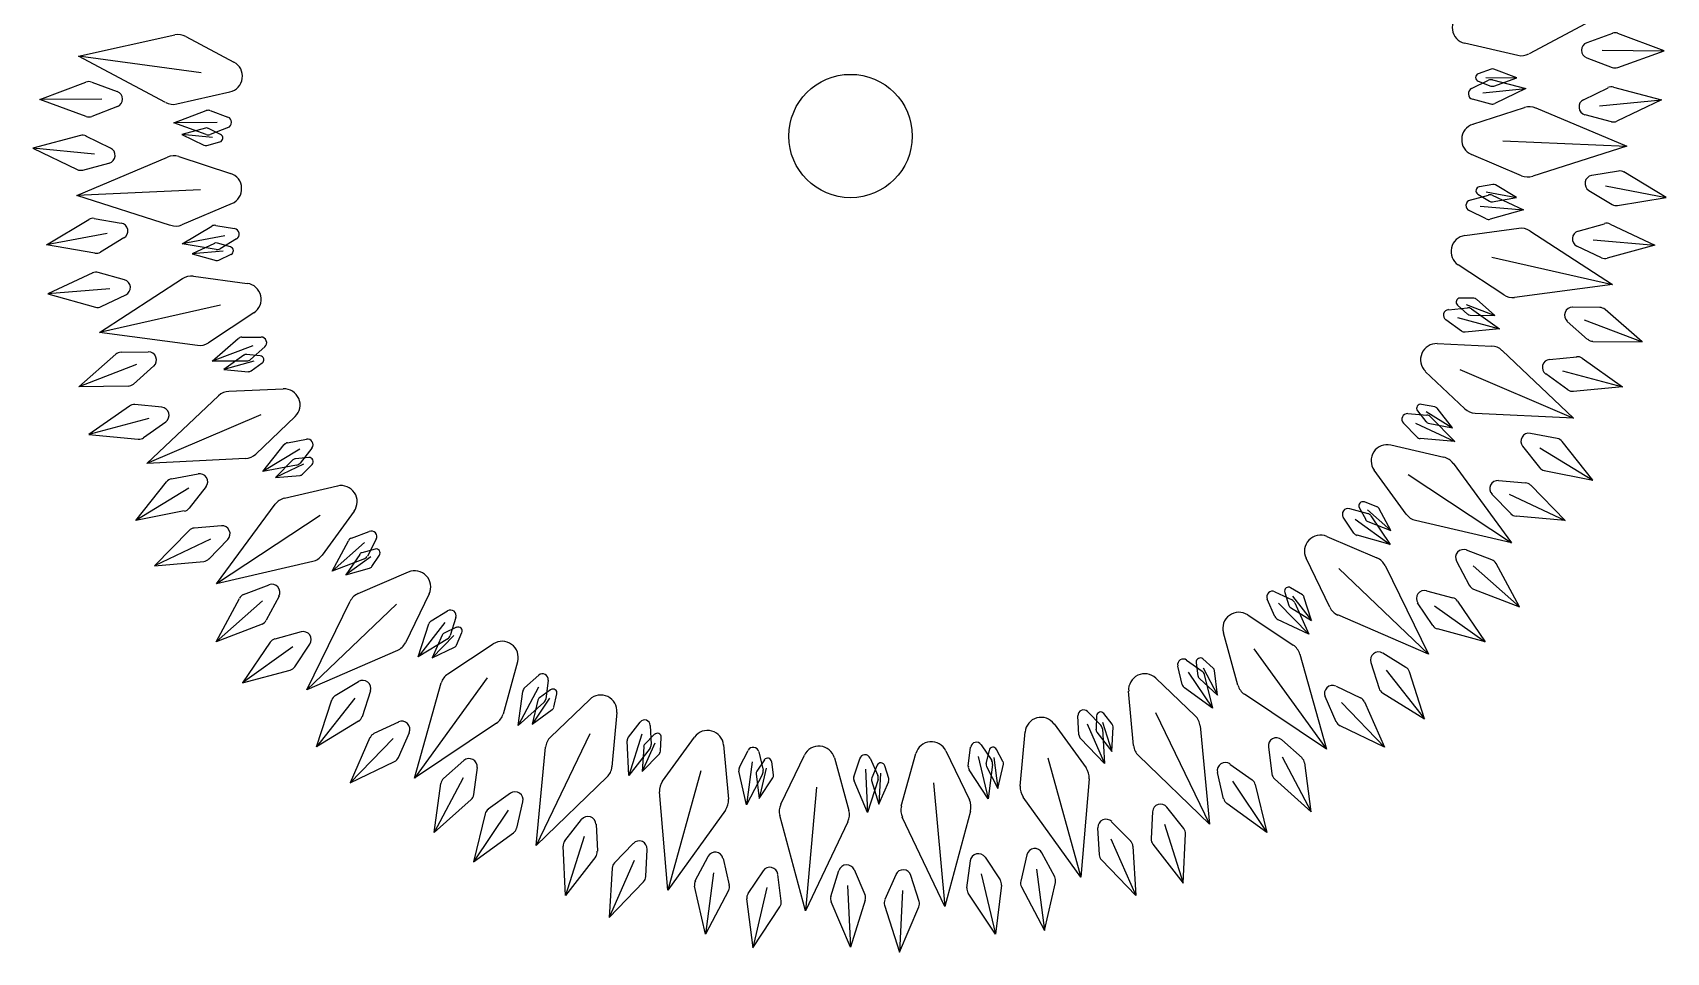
# Model space of a CAD drawing. Extents: x -0.38 to 0.71, y -1.75 to -0.66.
# Drawn here: x -0.378 to 0.71, y -1.746 to -1.134 of the extents above; entities that cross this region are included whole.
import ezdxf

# ---------------------------------------------------------------- set-up
doc = ezdxf.new("R2010")
doc.units = 0
doc.header["$MEASUREMENT"] = 0
doc.layers.get('0').update_dxf_attribs({"linetype": 'CONTINUOUS'})

msp = doc.modelspace()

# ---------------------------------------------------------------- linework, layer by layer
for p, q in [((0.6762, -1.1169), (0.6182, -1.1478)), ((-0.3479, -1.1494), (-0.2837, -1.1351)), ((-0.2763, -1.1361), (-0.2444, -1.1532)), ((0.6107, -1.1488), (0.5753, -1.1407)), ((0.6737, -1.1341), (0.6566, -1.1403)), ((0.7082, -1.1457), (0.6774, -1.1341)), ((-0.2899, -1.1802), (-0.3479, -1.1494)), ((-0.2661, -1.1605), (-0.3479, -1.1494)), ((0.6566, -1.1504), (0.6735, -1.1569)), ((0.6669, -1.1454), (0.7082, -1.1457)), ((0.6773, -1.1569), (0.7082, -1.1457)), ((0.5929, -1.1579), (0.5844, -1.161)), ((0.5895, -1.1635), (0.6101, -1.1637)), ((0.5947, -1.1693), (0.6101, -1.1637)), ((0.6101, -1.1637), (0.5948, -1.1579)), ((-0.3736, -1.1782), (-0.3429, -1.1666)), ((-0.3391, -1.1666), (-0.3221, -1.1728)), ((-0.2471, -1.1732), (-0.2824, -1.1812)), ((0.5798, -1.1709), (0.5912, -1.1653)), ((0.5843, -1.166), (0.5928, -1.1692)), ((0.5874, -1.1737), (0.6161, -1.1709)), ((0.5939, -1.165), (0.6161, -1.1709)), ((0.6161, -1.1709), (0.5954, -1.1809)), ((0.6545, -1.1783), (0.6708, -1.1703)), ((0.6745, -1.1699), (0.7063, -1.1783)), ((-0.3323, -1.1779), (-0.3736, -1.1782)), ((-0.3427, -1.1894), (-0.3736, -1.1782)), ((-0.322, -1.1829), (-0.3389, -1.1894)), ((-0.2844, -1.1937), (-0.2629, -1.1855)), ((-0.2603, -1.1855), (-0.2484, -1.1899)), ((0.5928, -1.1812), (0.5805, -1.1779)), ((0.5807, -1.1946), (0.6152, -1.1835)), ((0.6227, -1.1838), (0.6833, -1.2093)), ((0.6652, -1.1823), (0.7063, -1.1783)), ((0.7063, -1.1783), (0.6767, -1.1926)), ((-0.2556, -1.1935), (-0.2844, -1.1937)), ((-0.2628, -1.2015), (-0.2844, -1.1937)), ((0.673, -1.193), (0.6555, -1.1883)), ((-0.3466, -1.2021), (-0.3784, -1.2105)), ((-0.3266, -1.2105), (-0.3429, -1.2025)), ((-0.2632, -1.1972), (-0.2791, -1.2014)), ((-0.2791, -1.2014), (-0.2643, -1.2086)), ((-0.2586, -1.2034), (-0.2791, -1.2014)), ((-0.2625, -1.2087), (-0.2537, -1.2064)), ((-0.2532, -1.2014), (-0.2614, -1.1974)), ((-0.2483, -1.1969), (-0.2602, -1.2015)), ((0.6008, -1.2056), (0.6833, -1.2093)), ((-0.3784, -1.2105), (-0.3488, -1.2248)), ((-0.3373, -1.2145), (-0.3784, -1.2105)), ((-0.3491, -1.2421), (-0.2886, -1.2165)), ((-0.2811, -1.2162), (-0.2466, -1.2274)), ((0.6132, -1.229), (0.5798, -1.2148)), ((0.6833, -1.2093), (0.6207, -1.2293)), ((-0.3451, -1.2252), (-0.3276, -1.2205)), ((0.6777, -1.2258), (0.6599, -1.2289)), ((0.7096, -1.2434), (0.6814, -1.2264)), ((-0.2667, -1.2383), (-0.3491, -1.2421)), ((0.594, -1.2347), (0.5851, -1.2363)), ((0.5896, -1.2397), (0.6099, -1.2435)), ((0.6099, -1.2435), (0.5958, -1.2351)), ((0.658, -1.2387), (0.6735, -1.2481)), ((0.6691, -1.2357), (0.7096, -1.2434)), ((-0.2865, -1.2621), (-0.3491, -1.2421)), ((-0.2456, -1.2475), (-0.279, -1.2617)), ((0.5788, -1.2452), (0.5911, -1.2418)), ((0.5841, -1.2412), (0.5919, -1.2459)), ((0.5857, -1.2493), (0.6145, -1.2517)), ((0.5937, -1.242), (0.6145, -1.2517)), ((0.5937, -1.2463), (0.6099, -1.2435)), ((0.6772, -1.2488), (0.7096, -1.2434)), ((-0.3693, -1.275), (-0.3411, -1.2581)), ((-0.3374, -1.2574), (-0.3195, -1.2605)), ((-0.2565, -1.262), (-0.244, -1.2641)), ((0.5897, -1.2577), (0.5783, -1.2522)), ((0.6145, -1.2517), (0.5924, -1.2579)), ((0.651, -1.2658), (0.6684, -1.2609)), ((0.6722, -1.2612), (0.7019, -1.2751)), ((-0.3287, -1.2674), (-0.3693, -1.275)), ((-0.3177, -1.2704), (-0.3332, -1.2798)), ((-0.2788, -1.2743), (-0.259, -1.2625)), ((-0.2504, -1.2689), (-0.2788, -1.2743)), ((-0.2426, -1.2711), (-0.2535, -1.2777)), ((0.5755, -1.2688), (0.6114, -1.2639)), ((0.6187, -1.2656), (0.6738, -1.3015)), ((0.6608, -1.2717), (0.7019, -1.2751)), ((-0.3369, -1.2805), (-0.3693, -1.275)), ((-0.2561, -1.2781), (-0.2788, -1.2743)), ((-0.2573, -1.274), (-0.2722, -1.281)), ((-0.2516, -1.2793), (-0.2722, -1.281)), ((-0.2722, -1.281), (-0.2563, -1.2854)), ((-0.2467, -1.2763), (-0.2554, -1.2739)), ((-0.2545, -1.2852), (-0.2463, -1.2813)), ((0.5933, -1.2832), (0.6738, -1.3015)), ((0.6665, -1.2836), (0.6501, -1.2758)), ((0.7019, -1.2751), (0.6703, -1.2839)), ((-0.3384, -1.2937), (-0.3682, -1.3076)), ((-0.3172, -1.2984), (-0.3347, -1.2934)), ((0.6013, -1.3083), (0.571, -1.2884)), ((-0.3271, -1.3042), (-0.3682, -1.3076)), ((-0.3338, -1.3335), (-0.2787, -1.2975)), ((-0.2714, -1.2959), (-0.2355, -1.3007)), ((0.6738, -1.3015), (0.6086, -1.31)), ((-0.3682, -1.3076), (-0.3365, -1.3165)), ((-0.2533, -1.3151), (-0.3338, -1.3335)), ((-0.3328, -1.3161), (-0.3164, -1.3084)), ((0.5705, -1.3152), (0.5773, -1.3212)), ((0.5814, -1.3106), (0.5723, -1.3105)), ((0.5762, -1.3147), (0.5955, -1.3221)), ((0.5955, -1.3221), (0.5831, -1.3112)), ((-0.231, -1.3203), (-0.2613, -1.3403)), ((0.5731, -1.3324), (0.5628, -1.325)), ((0.5646, -1.3182), (0.5772, -1.317)), ((0.5706, -1.3235), (0.5985, -1.3309)), ((0.579, -1.3219), (0.5955, -1.3221)), ((0.5798, -1.3176), (0.5985, -1.3309)), ((0.6436, -1.326), (0.6572, -1.338)), ((0.6654, -1.3167), (0.6472, -1.3166)), ((0.655, -1.3249), (0.6936, -1.3397)), ((0.6936, -1.3397), (0.6689, -1.318)), ((-0.2686, -1.342), (-0.3338, -1.3335)), ((-0.2588, -1.3526), (-0.2415, -1.3375)), ((-0.2391, -1.3365), (-0.2264, -1.3364)), ((0.5985, -1.3309), (0.5756, -1.3331)), ((-0.3477, -1.3695), (-0.323, -1.3478)), ((-0.3195, -1.3465), (-0.3014, -1.3463)), ((-0.2318, -1.3423), (-0.2588, -1.3526)), ((-0.2377, -1.3485), (-0.2511, -1.358)), ((-0.2269, -1.3489), (-0.2359, -1.348)), ((-0.2238, -1.343), (-0.2333, -1.3514)), ((0.5571, -1.3407), (0.5933, -1.3424)), ((0.6002, -1.3453), (0.6479, -1.3905)), ((0.6607, -1.3393), (0.6936, -1.3397)), ((-0.3092, -1.3547), (-0.3477, -1.3695)), ((-0.2978, -1.3557), (-0.3113, -1.3678)), ((-0.2358, -1.3524), (-0.2588, -1.3526)), ((-0.2312, -1.3526), (-0.2511, -1.358)), ((-0.2511, -1.358), (-0.2347, -1.3595)), ((-0.2329, -1.359), (-0.2256, -1.3537)), ((0.5754, -1.3843), (0.5491, -1.3593)), ((0.572, -1.3581), (0.6479, -1.3905)), ((0.6319, -1.3513), (0.6499, -1.3496)), ((0.6405, -1.3589), (0.6804, -1.3696)), ((0.6536, -1.3506), (0.6804, -1.3696)), ((-0.3148, -1.3691), (-0.3477, -1.3695)), ((-0.2477, -1.3725), (-0.2115, -1.3709)), ((0.644, -1.3716), (0.6293, -1.361)), ((0.6804, -1.3696), (0.6476, -1.3726)), ((-0.2923, -1.3832), (-0.3104, -1.3814)), ((-0.3024, -1.4207), (-0.2546, -1.3755)), ((0.5554, -1.3829), (0.5465, -1.3813)), ((-0.314, -1.3824), (-0.3409, -1.4014)), ((-0.301, -1.3907), (-0.3409, -1.4014)), ((-0.2265, -1.3882), (-0.3024, -1.4207)), ((-0.2036, -1.3894), (-0.2298, -1.4144)), ((0.5375, -1.3874), (0.5502, -1.3885)), ((0.5439, -1.3856), (0.5495, -1.3927)), ((0.5496, -1.3861), (0.5672, -1.3968)), ((0.5526, -1.3896), (0.5687, -1.4061)), ((0.5672, -1.3968), (0.557, -1.3839)), ((0.6479, -1.3905), (0.5823, -1.3873)), ((-0.3409, -1.4014), (-0.3081, -1.4044)), ((-0.3045, -1.4034), (-0.2897, -1.3929)), ((0.5434, -1.4029), (0.5345, -1.3938)), ((0.5425, -1.3937), (0.5687, -1.4061)), ((0.5511, -1.3937), (0.5672, -1.3968)), ((0.637, -1.404), (0.6191, -1.4006)), ((-0.2252, -1.4261), (-0.2109, -1.4081)), ((-0.2005, -1.4111), (-0.2252, -1.4261)), ((-0.2086, -1.4068), (-0.1961, -1.4044)), ((-0.1925, -1.4104), (-0.2003, -1.4204)), ((0.5261, -1.4083), (0.5615, -1.4164)), ((0.5687, -1.4061), (0.5457, -1.404)), ((0.6139, -1.4092), (0.6251, -1.4234)), ((0.6253, -1.4102), (0.6606, -1.4317)), ((0.6606, -1.4317), (0.6402, -1.4059)), ((-0.2367, -1.4174), (-0.3024, -1.4207)), ((-0.2026, -1.4218), (-0.2252, -1.4261)), ((-0.2051, -1.4183), (-0.2166, -1.43)), ((-0.198, -1.4212), (-0.2166, -1.43)), ((-0.1944, -1.4167), (-0.2034, -1.4175)), ((-0.1986, -1.4278), (-0.1923, -1.4213)), ((0.5364, -1.4544), (0.515, -1.4251)), ((0.5677, -1.4205), (0.6066, -1.4735)), ((-0.3096, -1.4586), (-0.2892, -1.4329)), ((-0.286, -1.4309), (-0.2682, -1.4275)), ((-0.2629, -1.4361), (-0.2742, -1.4504)), ((-0.2166, -1.43), (-0.2003, -1.4286)), ((-0.2107, -1.4437), (-0.1754, -1.4356)), ((0.5377, -1.428), (0.6066, -1.4735)), ((0.5978, -1.4321), (0.6159, -1.4336)), ((0.6193, -1.4352), (0.6423, -1.4587)), ((0.6283, -1.4254), (0.6606, -1.4317)), ((-0.2743, -1.4372), (-0.3096, -1.4586)), ((0.5169, -1.4495), (0.5085, -1.4463)), ((0.6062, -1.4542), (0.5935, -1.4412)), ((0.605, -1.441), (0.6423, -1.4587)), ((-0.2774, -1.4523), (-0.3096, -1.4586)), ((-0.2559, -1.5008), (-0.217, -1.4478)), ((-0.187, -1.4554), (-0.2559, -1.5008)), ((-0.1643, -1.4524), (-0.1856, -1.4818)), ((0.5015, -1.467), (0.4944, -1.4565)), ((0.4985, -1.4507), (0.5108, -1.454)), ((0.5024, -1.4578), (0.5258, -1.4746)), ((0.5051, -1.45), (0.5094, -1.458)), ((0.5106, -1.4516), (0.5261, -1.4652)), ((0.5129, -1.4556), (0.5258, -1.4746)), ((0.5261, -1.4652), (0.5183, -1.4508)), ((0.6423, -1.4587), (0.6095, -1.4558)), ((-0.2742, -1.4653), (-0.2972, -1.4888)), ((-0.2527, -1.4622), (-0.2708, -1.4637)), ((-0.1661, -1.4704), (-0.1543, -1.4659)), ((0.5258, -1.4746), (0.5037, -1.4685)), ((0.5108, -1.4593), (0.5261, -1.4652)), ((0.6066, -1.4735), (0.5426, -1.4586)), ((-0.2599, -1.4711), (-0.2972, -1.4888)), ((-0.2611, -1.4843), (-0.2484, -1.4713)), ((-0.1789, -1.4924), (-0.1681, -1.4722)), ((-0.1573, -1.4733), (-0.1789, -1.4924)), ((-0.1504, -1.4777), (-0.1591, -1.4801)), ((-0.1496, -1.4711), (-0.1555, -1.4824)), ((0.4836, -1.4692), (0.5169, -1.4835)), ((0.5934, -1.4848), (0.5765, -1.4783)), ((-0.2972, -1.4888), (-0.2644, -1.4859)), ((-0.1919, -1.4859), (-0.2559, -1.5008)), ((-0.1575, -1.4841), (-0.1789, -1.4924)), ((-0.1606, -1.4812), (-0.1699, -1.4948)), ((-0.1531, -1.4828), (-0.1699, -1.4948)), ((-0.1699, -1.4948), (-0.154, -1.4904)), ((-0.1525, -1.4893), (-0.1474, -1.4818)), ((0.4854, -1.5164), (0.4697, -1.4838)), ((0.5223, -1.4887), (0.5512, -1.5478)), ((0.5698, -1.4858), (0.5783, -1.5018)), ((0.5809, -1.4888), (0.6118, -1.5162)), ((0.6118, -1.5162), (0.5962, -1.4872)), ((-0.1616, -1.5072), (-0.1282, -1.4929)), ((0.4915, -1.4907), (0.5512, -1.5478)), ((-0.2563, -1.5395), (-0.2407, -1.5105)), ((-0.2254, -1.5121), (-0.2563, -1.5395)), ((-0.2379, -1.508), (-0.221, -1.5015)), ((-0.2143, -1.509), (-0.2228, -1.5251)), ((-0.1143, -1.5074), (-0.1301, -1.5401)), ((0.4489, -1.5226), (0.4438, -1.511)), ((0.4489, -1.5061), (0.4604, -1.5115)), ((0.4555, -1.5065), (0.4582, -1.5152)), ((0.4672, -1.5081), (0.4594, -1.5034)), ((0.4606, -1.509), (0.4734, -1.5253)), ((0.4734, -1.5253), (0.4683, -1.5096)), ((0.5499, -1.5054), (0.5674, -1.5101)), ((0.5705, -1.5123), (0.5889, -1.5395)), ((0.5811, -1.5043), (0.6118, -1.5162)), ((-0.1958, -1.5714), (-0.167, -1.5124)), ((-0.1362, -1.5144), (-0.1958, -1.5714)), ((-0.1129, -1.5255), (-0.1021, -1.5189)), ((0.4308, -1.5216), (0.4611, -1.5416)), ((0.4514, -1.5137), (0.4715, -1.5344)), ((0.4594, -1.5167), (0.4734, -1.5253)), ((0.4622, -1.5134), (0.4715, -1.5344)), ((0.5512, -1.5478), (0.4908, -1.5216)), ((0.5542, -1.5287), (0.544, -1.5136)), ((0.5553, -1.5155), (0.5889, -1.5395)), ((-0.2256, -1.5276), (-0.2563, -1.5395)), ((-0.1996, -1.5328), (-0.2171, -1.5376)), ((-0.1038, -1.5267), (-0.1216, -1.5494)), ((-0.1216, -1.5494), (-0.1146, -1.5275)), ((-0.0961, -1.5298), (-0.1043, -1.5337)), ((-0.0965, -1.5232), (-0.1004, -1.5353)), ((-0.0961, -1.5417), (-0.0925, -1.5333)), ((0.4242, -1.5684), (0.4146, -1.5334)), ((0.4715, -1.5344), (0.4507, -1.5245)), ((0.5889, -1.5395), (0.5572, -1.5308)), ((-0.2202, -1.5397), (-0.2386, -1.5669)), ((-0.2051, -1.5429), (-0.2386, -1.5669)), ((-0.2039, -1.5561), (-0.1938, -1.541)), ((-0.102, -1.5374), (-0.1216, -1.5494)), ((-0.1056, -1.5351), (-0.1123, -1.5501)), ((-0.0979, -1.5353), (-0.1123, -1.5501)), ((-0.1123, -1.5501), (-0.0974, -1.543)), ((-0.1019, -1.5608), (-0.0717, -1.5408)), ((0.4348, -1.5441), (0.4833, -1.6109)), ((-0.1355, -1.5453), (-0.1958, -1.5714)), ((-0.0554, -1.5527), (-0.0651, -1.5876)), ((0.3872, -1.5679), (0.3843, -1.5556)), ((0.3901, -1.5516), (0.4005, -1.559)), ((0.3965, -1.5533), (0.3977, -1.5623)), ((0.4078, -1.557), (0.401, -1.5509)), ((0.4655, -1.5476), (0.4833, -1.6109)), ((0.5128, -1.5533), (0.5183, -1.5706)), ((0.5362, -1.5565), (0.5207, -1.5471)), ((-0.2386, -1.5669), (-0.2069, -1.5583)), ((-0.1769, -1.5753), (-0.1614, -1.5659)), ((-0.0756, -1.5634), (-0.1241, -1.6302)), ((-0.0508, -1.5702), (-0.0413, -1.5617)), ((-0.0351, -1.565), (-0.0367, -1.5776)), ((0.3696, -1.5637), (0.3958, -1.5888)), ((0.3912, -1.5596), (0.4073, -1.5836)), ((0.3986, -1.5639), (0.4108, -1.5749)), ((0.4012, -1.5567), (0.4108, -1.5749)), ((0.4019, -1.5612), (0.4073, -1.5836)), ((0.4108, -1.5749), (0.4087, -1.5586)), ((0.5231, -1.5583), (0.5486, -1.5907)), ((0.5486, -1.5907), (0.5385, -1.5594)), ((-0.1638, -1.5771), (-0.1893, -1.6095)), ((-0.1535, -1.5721), (-0.159, -1.5894)), ((-0.1241, -1.6302), (-0.1063, -1.5669)), ((-0.0415, -1.5697), (-0.055, -1.5953)), ((-0.055, -1.5953), (-0.052, -1.5725)), ((-0.0342, -1.5771), (-0.0457, -1.5943)), ((-0.0335, -1.5714), (-0.0408, -1.5767)), ((-0.0314, -1.5831), (-0.0293, -1.5742)), ((0.3548, -1.6085), (0.3515, -1.5724)), ((0.4073, -1.5836), (0.3887, -1.5701)), ((0.4833, -1.6109), (0.4286, -1.5744)), ((0.4897, -1.5927), (0.4824, -1.576)), ((0.4897, -1.569), (0.506, -1.5768)), ((0.5206, -1.5735), (0.5486, -1.5907)), ((-0.1893, -1.6095), (-0.1792, -1.5782)), ((-0.0379, -1.5799), (-0.055, -1.5953)), ((-0.0419, -1.5783), (-0.0457, -1.5943)), ((-0.0457, -1.5943), (-0.0324, -1.5846)), ((-0.0336, -1.603), (-0.0074, -1.5779)), ((0.0107, -1.5866), (0.0074, -1.6227)), ((0.3242, -1.586), (0.333, -1.5951)), ((0.3406, -1.5944), (0.335, -1.5872)), ((0.3695, -1.5866), (0.4053, -1.661)), ((0.4932, -1.5799), (0.5219, -1.6096)), ((0.5087, -1.5795), (0.5219, -1.6096)), ((-0.1613, -1.5923), (-0.1893, -1.6095)), ((-0.1348, -1.5929), (-0.1511, -1.6006)), ((-0.0694, -1.5937), (-0.1241, -1.6302)), ((0.0184, -1.603), (0.0262, -1.593)), ((0.0329, -1.5952), (0.0336, -1.6078)), ((0.3019, -1.5942), (0.3232, -1.6235)), ((0.3184, -1.6015), (0.3177, -1.5888)), ((0.3239, -1.594), (0.3354, -1.6205)), ((0.3302, -1.5888), (0.3298, -1.5978)), ((0.3341, -1.5975), (0.3354, -1.6205)), ((0.3342, -1.5929), (0.3404, -1.6126)), ((0.3404, -1.6126), (0.3412, -1.5962)), ((0.3991, -1.5955), (0.4053, -1.661)), ((0.5219, -1.6096), (0.4923, -1.5954)), ((-0.1538, -1.6033), (-0.167, -1.6334)), ((-0.1383, -1.6038), (-0.167, -1.6334)), ((-0.1348, -1.6165), (-0.1275, -1.5999)), ((-0.0073, -1.6008), (-0.0431, -1.6752)), ((-0.0431, -1.6752), (-0.0369, -1.6097)), ((0.0186, -1.6285), (0.0176, -1.6055)), ((0.0274, -1.601), (0.0186, -1.6285)), ((0.0359, -1.6069), (0.0276, -1.6258)), ((0.0286, -1.6094), (0.0276, -1.6258)), ((0.0356, -1.6012), (0.0293, -1.6077)), ((0.0398, -1.6123), (0.0402, -1.6032)), ((0.0411, -1.6323), (0.0624, -1.6029)), ((0.0818, -1.6082), (0.085, -1.6444)), ((0.2447, -1.6222), (0.2463, -1.6096)), ((0.2532, -1.608), (0.2603, -1.6186)), ((0.2792, -1.6357), (0.2825, -1.5995)), ((0.3354, -1.6205), (0.3195, -1.6039)), ((0.3303, -1.5996), (0.3404, -1.6126)), ((0.4446, -1.6095), (0.4469, -1.6275)), ((0.467, -1.6168), (0.4535, -1.6048)), ((-0.167, -1.6334), (-0.1374, -1.6192)), ((-0.1048, -1.6306), (-0.0912, -1.6185)), ((0.0328, -1.6103), (0.0186, -1.6285)), ((0.0276, -1.6258), (0.039, -1.614)), ((0.0923, -1.623), (0.0982, -1.6118)), ((0.1008, -1.6194), (0.0971, -1.648)), ((0.1089, -1.6181), (0.1039, -1.6257)), ((0.1052, -1.6127), (0.1081, -1.625)), ((0.115, -1.6283), (0.1138, -1.6193)), ((0.1198, -1.6477), (0.1356, -1.615)), ((0.1556, -1.6168), (0.1652, -1.6518)), ((0.1685, -1.6295), (0.1724, -1.6174)), ((0.1794, -1.617), (0.1845, -1.6286)), ((0.2001, -1.6489), (0.2097, -1.6139)), ((0.2298, -1.6121), (0.2455, -1.6448)), ((0.2514, -1.6158), (0.258, -1.644)), ((0.2586, -1.6118), (0.2565, -1.6206)), ((0.2609, -1.6211), (0.258, -1.644)), ((0.2618, -1.6166), (0.2644, -1.6371)), ((0.2678, -1.6192), (0.2636, -1.6112)), ((0.2644, -1.6371), (0.2681, -1.621)), ((0.2976, -1.6167), (0.3196, -1.6963)), ((0.4053, -1.661), (0.358, -1.6153)), ((0.419, -1.6209), (0.4338, -1.6314)), ((0.4538, -1.6162), (0.4731, -1.6527)), ((0.4731, -1.6527), (0.4688, -1.6201)), ((-0.0916, -1.63), (-0.1109, -1.6665)), ((-0.0823, -1.6233), (-0.0847, -1.6412)), ((0.0042, -1.6295), (-0.0431, -1.6752)), ((0.0666, -1.6254), (0.0447, -1.705)), ((0.0971, -1.648), (0.0919, -1.6256)), ((0.1077, -1.6276), (0.0971, -1.648)), ((0.1034, -1.6275), (0.1054, -1.6438)), ((0.1102, -1.6237), (0.1054, -1.6438)), ((0.1054, -1.6438), (0.1145, -1.6301)), ((0.1762, -1.6244), (0.1777, -1.6532)), ((0.1846, -1.6313), (0.1777, -1.6532)), ((0.1803, -1.6319), (0.1852, -1.6476)), ((0.184, -1.6217), (0.1804, -1.63)), ((0.1863, -1.627), (0.1852, -1.6476)), ((0.1918, -1.6306), (0.1891, -1.622)), ((0.258, -1.644), (0.2453, -1.6248)), ((0.2568, -1.6225), (0.2644, -1.6371)), ((0.3252, -1.6308), (0.3196, -1.6963)), ((0.4148, -1.6441), (0.4106, -1.6265)), ((0.4486, -1.6308), (0.4731, -1.6527)), ((-0.1109, -1.6665), (-0.1066, -1.6339)), ((-0.0602, -1.6404), (-0.075, -1.6509)), ((0.0447, -1.705), (0.0391, -1.6395)), ((0.1437, -1.6364), (0.1363, -1.7186)), ((0.1777, -1.6532), (0.1687, -1.6321)), ((0.1852, -1.6476), (0.1917, -1.6325)), ((0.2216, -1.6335), (0.229, -1.7157)), ((0.3196, -1.6963), (0.2812, -1.6429)), ((0.4206, -1.6322), (0.4435, -1.6665)), ((0.4358, -1.6345), (0.4435, -1.6665)), ((-0.0864, -1.6446), (-0.1109, -1.6665)), ((-0.0618, -1.6517), (-0.0847, -1.686)), ((-0.056, -1.6636), (-0.0519, -1.646)), ((0.083, -1.6516), (0.0447, -1.705)), ((0.2462, -1.6522), (0.229, -1.7157)), ((0.3674, -1.6526), (0.3665, -1.6707)), ((0.3882, -1.6639), (0.377, -1.6496)), ((0.4435, -1.6665), (0.4169, -1.6472)), ((-0.077, -1.654), (-0.0847, -1.686)), ((-0.024, -1.6721), (-0.0128, -1.6578)), ((-0.0032, -1.6609), (-0.0023, -1.679)), ((0.1363, -1.7186), (0.1192, -1.6552)), ((0.1646, -1.6593), (0.1363, -1.7186)), ((0.229, -1.7157), (0.2007, -1.6563)), ((0.332, -1.6814), (0.331, -1.6633)), ((0.3402, -1.6593), (0.3529, -1.6723)), ((0.3753, -1.6609), (0.3878, -1.7003)), ((-0.0847, -1.686), (-0.0581, -1.6667)), ((-0.0111, -1.6692), (-0.0236, -1.7085)), ((0.0216, -1.6738), (0.009, -1.6868)), ((0.3397, -1.6707), (0.3562, -1.7085)), ((0.3676, -1.6743), (0.3878, -1.7003)), ((0.3878, -1.7003), (0.3893, -1.6674)), ((-0.0236, -1.7085), (-0.0251, -1.6757)), ((-0.0034, -1.6826), (-0.0236, -1.7085)), ((0.0221, -1.6852), (0.0056, -1.7231)), ((0.0299, -1.6959), (0.0308, -1.6778)), ((0.0629, -1.6986), (0.0714, -1.6825)), ((0.0814, -1.6838), (0.0855, -1.7015)), ((0.2438, -1.7033), (0.2461, -1.6853)), ((0.2559, -1.683), (0.266, -1.698)), ((0.2838, -1.6813), (0.2797, -1.699)), ((0.3023, -1.6961), (0.2938, -1.68)), ((0.3562, -1.7085), (0.3335, -1.6848)), ((0.3544, -1.6757), (0.3562, -1.7085)), ((0.0075, -1.6902), (0.0056, -1.7231)), ((0.0751, -1.6934), (0.0698, -1.7343)), ((0.1081, -1.692), (0.098, -1.7071)), ((0.1202, -1.7123), (0.1179, -1.6944)), ((0.1531, -1.7091), (0.1586, -1.6918)), ((0.1687, -1.6912), (0.1759, -1.7079)), ((0.1964, -1.6946), (0.1892, -1.7112)), ((0.2119, -1.7124), (0.2065, -1.6951)), ((0.2534, -1.6941), (0.2628, -1.7343)), ((0.2901, -1.6909), (0.2954, -1.7318)), ((0.0056, -1.7231), (0.0284, -1.6993)), ((0.0698, -1.7343), (0.0624, -1.7023)), ((0.085, -1.7052), (0.0698, -1.7343)), ((0.1106, -1.7032), (0.1012, -1.7434)), ((0.1642, -1.7018), (0.1663, -1.743)), ((0.2009, -1.7051), (0.1988, -1.7463)), ((0.2628, -1.7343), (0.2447, -1.7069)), ((0.2668, -1.7017), (0.2628, -1.7343)), ((0.2801, -1.7027), (0.2954, -1.7318)), ((0.2954, -1.7318), (0.3027, -1.6998)), ((0.0971, -1.7108), (0.1012, -1.7434)), ((0.1012, -1.7434), (0.1193, -1.716)), ((0.1663, -1.743), (0.1533, -1.7128)), ((0.1761, -1.7116), (0.1663, -1.743)), ((0.189, -1.715), (0.1988, -1.7463)), ((0.1988, -1.7463), (0.2118, -1.7161))]:
    msp.add_line(p, q)
msp.add_circle((0.1663, -1.2025), 0.0411)
for centre, radius, start, end in [((0.5777, -1.1303), 0.0107, 118.2226, 257.206), ((-0.2814, -1.1456), 0.0107, 61.7774, 102.5699), ((0.6585, -1.1454), 0.00537, 110.1045, 249.0878), ((0.6755, -1.1391), 0.00537, 69.3119, 110.1045), ((-0.2494, -1.1627), 0.0107, 282.794, 61.7774), ((0.6131, -1.1383), 0.0107, 257.206, 297.9985), ((0.5853, -1.1635), 0.00269, 110.1045, 249.0878), ((0.5938, -1.1604), 0.00269, 69.3119, 110.1045), ((0.6754, -1.1518), 0.00537, 249.0878, 289.8803), ((-0.341, -1.1716), 0.00537, 69.8955, 110.6881), ((-0.3239, -1.1779), 0.00537, 290.9122, 69.8955), ((0.5815, -1.1743), 0.00376, 116.0551, 255.0384), ((0.5929, -1.1687), 0.00376, 75.2625, 116.0551), ((0.5938, -1.1667), 0.00269, 249.0878, 289.8803), ((0.6731, -1.1751), 0.00537, 75.2625, 116.0551), ((-0.2848, -1.1707), 0.0107, 242.0015, 282.794), ((-0.2616, -1.1891), 0.00376, 69.8955, 110.6881), ((0.5938, -1.1775), 0.00376, 255.0384, 295.8309), ((0.6185, -1.1937), 0.0107, 67.1444, 107.9369), ((0.6568, -1.1831), 0.00537, 116.0551, 255.0384), ((-0.3409, -1.1844), 0.00537, 250.1197, 290.9122), ((-0.2497, -1.1934), 0.00376, 290.9122, 69.8955), ((0.584, -1.2049), 0.0107, 107.9369, 246.9202), ((0.6744, -1.1878), 0.00537, 255.0384, 295.8309), ((-0.3452, -1.2073), 0.00537, 63.9449, 104.7375), ((-0.2626, -1.1998), 0.00269, 63.9449, 104.7375), ((-0.2615, -1.198), 0.00376, 250.1197, 290.9122), ((-0.2544, -1.2038), 0.00269, 284.9616, 63.9449), ((-0.3289, -1.2153), 0.00537, 284.9616, 63.9449), ((-0.2844, -1.2264), 0.0107, 72.0631, 112.8556), ((-0.2632, -1.2061), 0.00269, 244.1691, 284.9616), ((-0.3465, -1.22), 0.00537, 244.1691, 284.9616), ((-0.2499, -1.2376), 0.0107, 293.0798, 72.0631), ((0.6174, -1.2191), 0.0107, 246.9202, 287.7128), ((0.6608, -1.2341), 0.00537, 99.8187, 238.8021), ((0.6787, -1.2311), 0.00537, 59.0262, 99.8187), ((0.5855, -1.2389), 0.00269, 99.8187, 238.8021), ((0.5945, -1.2374), 0.00269, 59.0262, 99.8187), ((0.5799, -1.2488), 0.00376, 105.7694, 244.7527), ((0.5921, -1.2454), 0.00376, 64.9768, 105.7694), ((0.5933, -1.2436), 0.00269, 238.8021, 279.5946), ((0.6763, -1.2435), 0.00537, 238.8021, 279.5946), ((-0.3383, -1.2627), 0.00537, 80.1813, 120.9738), ((-0.3204, -1.2658), 0.00537, 301.1979, 80.1813), ((-0.2832, -1.2518), 0.0107, 252.2872, 293.0798), ((-0.2571, -1.2657), 0.00376, 80.1813, 120.9738), ((0.5913, -1.2543), 0.00376, 244.7527, 285.5452), ((0.6699, -1.266), 0.00537, 64.9768, 105.7694), ((-0.2446, -1.2679), 0.00376, 301.1979, 80.1813), ((0.5769, -1.2794), 0.0107, 97.6512, 236.6345), ((0.6128, -1.2746), 0.0107, 56.8587, 97.6512), ((0.6524, -1.271), 0.00537, 105.7694, 244.7527), ((-0.336, -1.2752), 0.00537, 260.4054, 301.1979), ((-0.2561, -1.2764), 0.00269, 74.2306, 115.0232), ((-0.2555, -1.2744), 0.00376, 260.4054, 301.1979), ((-0.2474, -1.2789), 0.00269, 295.2473, 74.2306), ((0.6688, -1.2787), 0.00537, 244.7527, 285.5452), ((-0.3362, -1.2986), 0.00537, 74.2306, 115.0232), ((-0.2556, -1.2828), 0.00269, 254.4548, 295.2473), ((-0.3187, -1.3035), 0.00537, 295.2473, 74.2306), ((-0.2729, -1.3065), 0.0107, 82.3488, 123.1413), ((-0.2369, -1.3113), 0.0107, 303.3655, 82.3488), ((-0.3351, -1.3113), 0.00537, 254.4548, 295.2473), ((0.5723, -1.3132), 0.00269, 89.533, 228.5164), ((0.5813, -1.3133), 0.00269, 48.7405, 89.533), ((0.6072, -1.2994), 0.0107, 236.6345, 277.427), ((0.5649, -1.3219), 0.00376, 95.4836, 234.467), ((0.5776, -1.3207), 0.00376, 54.6911, 95.4836), ((0.5791, -1.3192), 0.00269, 228.5164, 269.3089), ((0.6472, -1.3219), 0.00537, 89.533, 228.5164), ((0.6653, -1.3221), 0.00537, 48.7405, 89.533), ((-0.239, -1.3403), 0.00376, 90.467, 131.2595), ((-0.2263, -1.3402), 0.00376, 311.4836, 90.467), ((0.5753, -1.3293), 0.00376, 234.467, 275.2595), ((0.6608, -1.3339), 0.00537, 228.5164, 269.3089), ((-0.3195, -1.3519), 0.00537, 90.467, 131.2595), ((-0.3013, -1.3517), 0.00537, 311.4836, 90.467), ((-0.2672, -1.3313), 0.0107, 262.573, 303.3655), ((-0.2361, -1.3507), 0.00269, 84.5164, 125.3089), ((-0.2271, -1.3516), 0.00269, 305.533, 84.5164), ((0.5566, -1.3515), 0.0107, 87.3655, 226.3488), ((0.5928, -1.3531), 0.0107, 46.573, 87.3655), ((-0.2358, -1.3486), 0.00376, 270.6911, 311.4836), ((-0.2345, -1.3568), 0.00269, 264.7405, 305.533), ((0.6324, -1.3567), 0.00537, 95.4836, 234.467), ((0.6504, -1.3549), 0.00537, 54.6911, 95.4836), ((-0.3149, -1.3637), 0.00537, 270.6911, 311.4836), ((-0.211, -1.3816), 0.0107, 313.6512, 92.6345), ((-0.3109, -1.3868), 0.00537, 84.5164, 125.3089), ((-0.2472, -1.3833), 0.0107, 92.6345, 133.427), ((0.546, -1.3839), 0.00269, 79.2473, 218.2306), ((0.6472, -1.3672), 0.00537, 234.467, 275.2595), ((-0.2929, -1.3885), 0.00537, 305.533, 84.5164), ((0.5372, -1.3912), 0.00376, 85.1979, 224.1813), ((0.5499, -1.3922), 0.00376, 44.4054, 85.1979), ((0.5549, -1.3856), 0.00269, 38.4548, 79.2473), ((0.5828, -1.3765), 0.0107, 226.3488, 267.1413), ((-0.3076, -1.3991), 0.00537, 264.7405, 305.533), ((0.5461, -1.4003), 0.00376, 224.1813, 264.9738), ((0.5516, -1.391), 0.00269, 218.2306, 259.0232), ((0.6181, -1.4059), 0.00537, 79.2473, 218.2306), ((-0.2079, -1.4105), 0.00376, 100.7527, 141.5452), ((-0.1954, -1.4081), 0.00376, 321.7694, 100.7527), ((0.5237, -1.4188), 0.0107, 77.0798, 216.0631), ((0.636, -1.4093), 0.00537, 38.4548, 79.2473), ((-0.2372, -1.4066), 0.0107, 272.8587, 313.6512), ((-0.2032, -1.4202), 0.00269, 94.8021, 135.5946), ((-0.2033, -1.4181), 0.00376, 280.9768, 321.7694), ((-0.1942, -1.4194), 0.00269, 315.8187, 94.8021), ((0.559, -1.4269), 0.0107, 36.2872, 77.0798), ((0.6294, -1.4201), 0.00537, 218.2306, 259.0232), ((-0.285, -1.4362), 0.00537, 100.7527, 141.5452), ((-0.2672, -1.4328), 0.00537, 321.7694, 100.7527), ((-0.2005, -1.4259), 0.00269, 275.0262, 315.8187), ((-0.173, -1.4461), 0.0107, 323.9369, 102.9202), ((0.5974, -1.4374), 0.00537, 85.1979, 224.1813), ((0.6154, -1.4389), 0.00537, 44.4054, 85.1979), ((-0.2083, -1.4542), 0.0107, 102.9202, 143.7128), ((0.5075, -1.4488), 0.00269, 68.9616, 207.9449), ((-0.2784, -1.4471), 0.00537, 280.9768, 321.7694), ((0.4976, -1.4544), 0.00376, 74.9122, 213.8955), ((0.5098, -1.4577), 0.00376, 34.1197, 74.9122), ((0.516, -1.452), 0.00269, 28.1691, 68.9616), ((0.545, -1.4481), 0.0107, 216.0631, 256.8556), ((0.61, -1.4504), 0.00537, 224.1813, 264.9738), ((-0.2703, -1.469), 0.00537, 94.8021, 135.5946), ((-0.2523, -1.4675), 0.00537, 315.8187, 94.8021), ((-0.1529, -1.4694), 0.00376, 332.0551, 111.0384), ((0.4793, -1.4791), 0.0107, 66.794, 205.7774), ((0.5046, -1.4649), 0.00376, 213.8955, 254.6881), ((0.5117, -1.4568), 0.00269, 207.9449, 248.7375), ((-0.1648, -1.4739), 0.00376, 111.0384, 151.8309), ((-0.1497, -1.4803), 0.00269, 326.1045, 105.0878), ((0.5746, -1.4833), 0.00537, 68.9616, 207.9449), ((-0.2649, -1.4805), 0.00537, 275.0262, 315.8187), ((-0.1943, -1.4754), 0.0107, 283.1444, 323.9369), ((-0.1584, -1.4827), 0.00269, 105.0878, 145.8803), ((-0.1589, -1.4806), 0.00376, 291.2625, 332.0551), ((-0.1547, -1.4878), 0.00269, 285.3119, 326.1045), ((0.5127, -1.4934), 0.0107, 26.0015, 66.794), ((0.5915, -1.4898), 0.00537, 28.1691, 68.9616), ((-0.2191, -1.5065), 0.00537, 332.0551, 111.0384), ((-0.124, -1.5028), 0.0107, 334.2226, 113.206), ((-0.236, -1.513), 0.00537, 111.0384, 151.8309), ((-0.1573, -1.5171), 0.0107, 113.206, 153.9985), ((0.4473, -1.5095), 0.00376, 64.6265, 203.6098), ((0.458, -1.5057), 0.00269, 58.6759, 197.6592), ((0.4587, -1.5149), 0.00376, 23.834, 64.6265), ((0.4658, -1.5104), 0.00269, 17.8834, 58.6759), ((0.5485, -1.5106), 0.00537, 74.9122, 213.8955), ((0.566, -1.5153), 0.00537, 34.1197, 74.9122), ((0.5831, -1.4993), 0.00537, 207.9449, 248.7375), ((-0.1001, -1.5221), 0.00376, 342.3408, 121.3241), ((0.4249, -1.5305), 0.0107, 56.5083, 195.4917), ((0.4524, -1.5211), 0.00376, 203.6098, 244.4023), ((0.4608, -1.5144), 0.00269, 197.6592, 238.4517), ((0.4951, -1.5118), 0.0107, 205.7774, 246.5699), ((-0.2276, -1.5226), 0.00537, 291.2625, 332.0551), ((-0.1982, -1.538), 0.00537, 326.1045, 105.0878), ((-0.111, -1.5287), 0.00376, 121.3241, 162.1166), ((-0.1032, -1.5362), 0.00269, 115.3735, 156.166), ((-0.095, -1.5323), 0.00269, 336.3902, 115.3735), ((0.5586, -1.5257), 0.00537, 213.8955, 254.6881), ((-0.2157, -1.5427), 0.00537, 105.0878, 145.8803), ((-0.1398, -1.5354), 0.0107, 293.4301, 334.2226), ((-0.104, -1.5342), 0.00376, 301.5483, 342.3408), ((-0.0986, -1.5406), 0.00269, 295.5977, 336.3902), ((-0.0657, -1.5498), 0.0107, 344.5083, 123.4917), ((0.4552, -1.5506), 0.0107, 15.7158, 56.5083), ((0.3879, -1.5547), 0.00376, 54.3408, 193.3241), ((0.3992, -1.5529), 0.00269, 48.3902, 187.3735), ((0.5179, -1.5516), 0.00537, 58.6759, 197.6592), ((-0.2083, -1.5531), 0.00537, 285.3119, 326.1045), ((-0.1586, -1.5705), 0.00537, 342.3408, 121.3241), ((-0.096, -1.5698), 0.0107, 123.4917, 164.2842), ((-0.0388, -1.5645), 0.00376, 352.6265, 131.6098), ((0.3622, -1.5714), 0.0107, 46.2226, 185.206), ((0.4004, -1.5619), 0.00269, 187.3735, 228.166), ((0.3983, -1.5621), 0.00376, 13.5483, 54.3408), ((0.406, -1.559), 0.00269, 7.5977, 48.3902), ((0.5334, -1.5611), 0.00537, 17.8834, 58.6759), ((-0.1741, -1.5799), 0.00537, 121.3241, 162.1166), ((-0.0483, -1.573), 0.00376, 131.6098, 172.4023), ((-0.0393, -1.5789), 0.00269, 125.6592, 166.4517), ((-0.0404, -1.5771), 0.00376, 311.834, 352.6265), ((-0.0319, -1.5736), 0.00269, 346.6759, 125.6592), ((0, -1.5856), 0.0107, 354.794, 133.7774), ((0.3909, -1.5671), 0.00376, 193.3241, 234.1166), ((0.4346, -1.5655), 0.0107, 195.4917, 236.2842), ((0.4873, -1.5739), 0.00537, 64.6265, 203.6098), ((0.5037, -1.5817), 0.00537, 23.834, 64.6265), ((0.5234, -1.5689), 0.00537, 197.6592, 238.4517), ((-0.0754, -1.5847), 0.0107, 303.7158, 344.5083), ((-0.034, -1.5825), 0.00269, 305.8834, 346.6759), ((0.3215, -1.5886), 0.00376, 44.0551, 183.0384), ((0.3329, -1.5889), 0.00269, 38.1045, 177.0878), ((-0.1641, -1.5877), 0.00537, 301.5483, 342.3408), ((-0.1325, -1.5977), 0.00537, 336.3902, 115.3735), ((0.0292, -1.5953), 0.00376, 2.9122, 141.8955), ((0.0711, -1.6092), 0.0107, 5.0798, 144.0631), ((0.2932, -1.6005), 0.0107, 35.9369, 174.9202), ((0.3324, -1.5979), 0.00269, 177.0878, 217.8803), ((0.3303, -1.5977), 0.00376, 3.2625, 44.0551), ((0.3385, -1.596), 0.00269, 357.3119, 38.1045), ((0.3884, -1.5965), 0.0107, 5.4301, 46.2226), ((0.4946, -1.5905), 0.00537, 203.6098, 244.4023), ((-0.1488, -1.6055), 0.00537, 115.3735, 156.166), ((-0.0262, -1.6107), 0.0107, 133.7774, 174.5699), ((0.0213, -1.6053), 0.00376, 141.8955, 182.6881), ((0.0312, -1.6096), 0.00269, 135.9449, 176.7375), ((0.0298, -1.608), 0.00376, 322.1197, 2.9122), ((0.0376, -1.6031), 0.00269, 356.9616, 135.9449), ((0.1015, -1.6135), 0.00376, 13.1979, 152.1813), ((0.1452, -1.6197), 0.0107, 15.3655, 154.3488), ((0.2201, -1.6167), 0.0107, 25.6512, 164.6345), ((0.2501, -1.6101), 0.00376, 33.7694, 172.7527), ((0.2612, -1.6124), 0.00269, 27.8187, 166.8021), ((0.3222, -1.6013), 0.00376, 183.0384, 223.8309), ((0.3655, -1.6076), 0.0107, 185.206, 225.9985), ((0.4499, -1.6088), 0.00537, 48.3902, 187.3735), ((-0.1397, -1.6143), 0.00537, 295.5977, 336.3902), ((-0.0877, -1.6226), 0.00537, 352.6265, 131.6098), ((0.0371, -1.6121), 0.00269, 316.1691, 356.9616), ((0.1111, -1.6196), 0.00269, 7.2473, 146.2306), ((0.1759, -1.6185), 0.00376, 23.4836, 162.467), ((0.1865, -1.6228), 0.00269, 17.533, 156.5164), ((0.2592, -1.6212), 0.00269, 166.8021, 207.5946), ((0.2571, -1.6207), 0.00376, 352.9768, 33.7694), ((0.2655, -1.6204), 0.00269, 347.0262, 27.8187), ((0.4159, -1.6252), 0.00537, 54.3408, 193.3241), ((0.4634, -1.6209), 0.00537, 7.5977, 48.3902), ((-0.1012, -1.6346), 0.00537, 131.6098, 172.4023), ((-0.0033, -1.6218), 0.0107, 314.0015, 354.794), ((0.0956, -1.6248), 0.00376, 152.1813, 192.9738), ((0.1061, -1.6272), 0.00269, 146.2306, 187.0232), ((0.1044, -1.6259), 0.00376, 332.4054, 13.1979), ((0.1123, -1.6286), 0.00269, 326.4548, 7.2473), ((0.1721, -1.6306), 0.00376, 162.467, 203.2595), ((0.1829, -1.6311), 0.00269, 156.5164, 197.3089), ((0.181, -1.6301), 0.00376, 342.6911, 23.4836), ((0.1892, -1.6314), 0.00269, 336.7405, 17.533), ((0.2485, -1.6227), 0.00376, 172.7527, 213.5452), ((0.3145, -1.6298), 0.0107, 355.1444, 35.9369), ((0.4306, -1.6358), 0.00537, 13.5483, 54.3408), ((0.4522, -1.6268), 0.00537, 187.3735, 228.166), ((-0.09, -1.6406), 0.00537, 311.834, 352.6265), ((-0.0571, -1.6447), 0.00537, 346.6759, 125.6592), ((0.0498, -1.6386), 0.0107, 144.0631, 184.8556), ((0.29, -1.6366), 0.0107, 174.9202, 215.7128), ((-0.0718, -1.6553), 0.00537, 125.6592, 166.4517), ((0.0743, -1.6453), 0.0107, 324.2872, 5.0798), ((0.1295, -1.6524), 0.0107, 154.3488, 195.1413), ((0.1549, -1.6546), 0.0107, 334.573, 15.3655), ((0.2105, -1.6517), 0.0107, 164.6345, 205.427), ((0.2358, -1.6494), 0.0107, 344.8587, 25.6512), ((0.3728, -1.6529), 0.00537, 38.1045, 177.0878), ((0.4201, -1.6429), 0.00537, 193.3241, 234.1166), ((-0.0613, -1.6624), 0.00537, 305.8834, 346.6759), ((-0.0086, -1.6612), 0.00537, 2.9122, 141.8955), ((0.3364, -1.663), 0.00537, 44.0551, 183.0384), ((0.384, -1.6672), 0.00537, 357.3119, 38.1045), ((-0.0198, -1.6754), 0.00537, 141.8955, 182.6881), ((0.0255, -1.6775), 0.00537, 356.9616, 135.9449), ((0.349, -1.676), 0.00537, 3.2625, 44.0551), ((0.3719, -1.671), 0.00537, 177.0878, 217.8803), ((-0.0077, -1.6793), 0.00537, 322.1197, 2.9122), ((0.0761, -1.685), 0.00537, 13.1979, 152.1813), ((0.2514, -1.686), 0.00537, 33.7694, 172.7527), ((0.289, -1.6825), 0.00537, 27.8187, 166.8021), ((0.3373, -1.6811), 0.00537, 183.0384, 223.8309), ((0.0129, -1.6905), 0.00537, 135.9449, 176.7375), ((0.0245, -1.6956), 0.00537, 316.1691, 356.9616), ((0.1125, -1.695), 0.00537, 7.2473, 146.2306), ((0.1637, -1.6934), 0.00537, 23.4836, 162.467), ((0.2014, -1.6967), 0.00537, 17.533, 156.5164), ((0.2975, -1.6986), 0.00537, 347.0262, 27.8187), ((0.0677, -1.7011), 0.00537, 152.1813, 192.9738), ((0.0803, -1.7027), 0.00537, 332.4054, 13.1979), ((0.1025, -1.7101), 0.00537, 146.2306, 187.0232), ((0.171, -1.71), 0.00537, 342.6911, 23.4836), ((0.2491, -1.704), 0.00537, 172.7527, 213.5452), ((0.2615, -1.701), 0.00537, 352.9768, 33.7694), ((0.2849, -1.7002), 0.00537, 166.8021, 207.5946), ((0.1148, -1.713), 0.00537, 326.4548, 7.2473), ((0.1583, -1.7107), 0.00537, 162.467, 203.2595), ((0.1941, -1.7134), 0.00537, 156.5164, 197.3089), ((0.2068, -1.714), 0.00537, 336.7405, 17.533)]:
    msp.add_arc(centre, radius, start, end)

doc.saveas('drawing.dxf')
